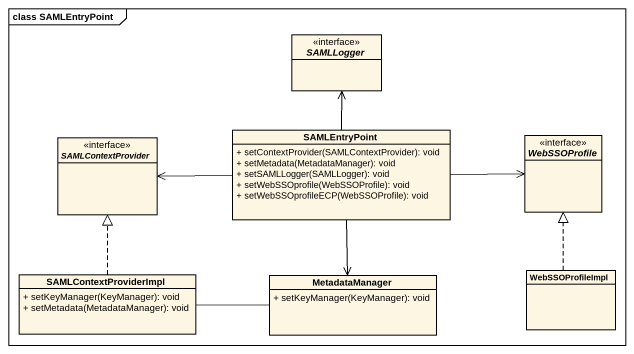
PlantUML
@startuml
mainframe class SAMLEntryPoint
hide circle
hide empty members
skinparam classAttributeIconSize 0
interface SAMLLogger <<interface>>
interface SAMLContextProvider <<interface>>
class SAMLEntryPoint {
  + setContextProvider(SAMLContextProvider): void
  + setMetadata(MetadataManager): void
  + setSAMLLogger(SAMLLogger): void
  + setWebSSOprofile(WebSSOProfile): void
  + setWebSSOprofileECP(WebSSOProfile): void
}
interface WebSSOProfile <<interface>>
class SAMLContextProviderImpl {
  + setKeyManager(KeyManager): void
  + setMetadata(MetadataManager): void
}
class MetadataManager {
  + setKeyManager(KeyManager): void
}
class WebSSOProfileImpl
SAMLEntryPoint -up-> SAMLLogger
SAMLEntryPoint -left-> SAMLContextProvider
SAMLEntryPoint -right-> WebSSOProfile
SAMLEntryPoint --> MetadataManager
SAMLContextProviderImpl .up.|> SAMLContextProvider
MetadataManager -left- SAMLContextProviderImpl
WebSSOProfileImpl .up.|> WebSSOProfile
@enduml
